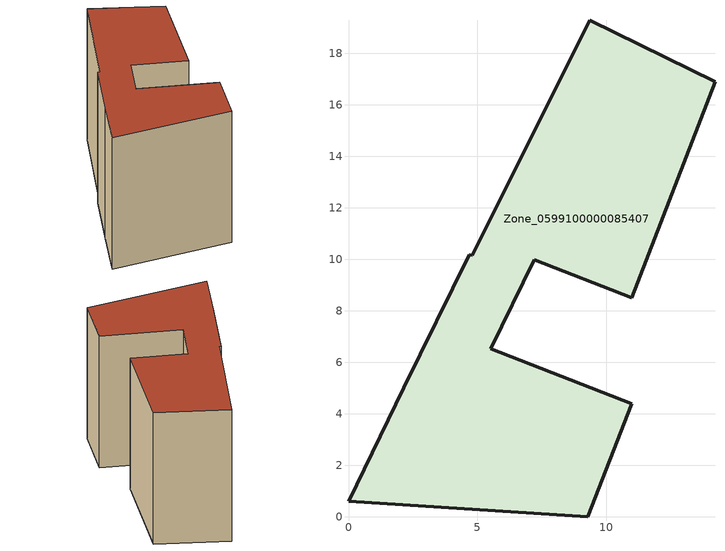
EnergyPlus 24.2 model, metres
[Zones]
Zone_0599100000085407
 floor ground (C_G): 0,0.62 2.15,5.02 4.68,10.18 4.8,10.17 9.37,19.3 14.23,16.9 10.99,8.52 7.21,9.99 5.52,6.53 11,4.39 9.29,0 z0
 wall outside (C_F): 7.21,9.99 10.99,8.52 14.23,16.9 9.37,19.3 4.8,10.17 4.68,10.18 2.15,5.02 0,0.62 9.29,0 11,4.39 5.52,6.53 7.21,9.99 z0:10.02
 roof outside (C_R): 9.29,0 11,4.39 5.52,6.53 7.21,9.99 10.99,8.52 14.23,16.9 9.37,19.3 4.8,10.17 4.68,10.18 2.15,5.02 0,0.62 z10.02
[BUILDING]
Pand.0599100000085407: North Axis=0; Terrain=City; Loads Convergence Tolerance Value=0.04; Temperature Convergence Tolerance Value=0.4; Solar Distribution=FullExterior; Maximum Number of Warmup Days=25; Minimum Number of Warmup Days=1
[Site:Location]
Rotterdam.The.Hague.AP_ZH_NLD Design_Conditions: Latitude=51.96; Longitude=4.45; Time Zone=1; Elevation=-4.5
[SITE:GROUNDTEMPERATURE:BUILDINGSURFACE]
18, 18, 18, 18, 18, 18, 18, 18, 18, 18, 18, 18
[MATERIAL] Thermal Absorptance=0.9; Solar Absorptance=0.7; Visible Absorptance=0.7
Name | Roughness | Thickness | Conductivity | Density | Specific Heat
G.TC.1946 | MediumSmooth | 0.15 | 1 | 540 | 1210
F.TC.1946 | Rough | 0.3 | 0.857143 | 1920 | 840
R.TC.1946 | MediumRough | 0.2 | 0.909091 | 1500 | 1000
[CONSTRUCTION]
C_G: G.TC.1946
C_F: F.TC.1946
C_R: R.TC.1946
[ZONE]
Zone_0599100000085407: Type=1; Multiplier=1; Ceiling Height=Autocalculate; Volume=Autocalculate; Floor Area=autocalculate; Part of Total Floor Area=Yes
[ZONEINFILTRATION:DESIGNFLOWRATE]
Infil_Zone_0599100000085407: Zone or ZoneList or Space or SpaceList=Zone_0599100000085407; Schedule=AlwaysOn; Design Flow Rate Calculation Method=Flow/Area; Flow Rate per Floor Area=0.003; Constant Term Coefficient=1; Temperature Term Coefficient=0; Velocity Term Coefficient=0; Velocity Squared Term Coefficient=0
[HVACTEMPLATE:ZONE:IDEALLOADSAIRSYSTEM]
Zone_0599100000085407: Maximum Heating Supply Air Temperature=50; Minimum Cooling Supply Air Temperature=13; Maximum Heating Supply Air Humidity Ratio=0.0156; Minimum Cooling Supply Air Humidity Ratio=0.0077; Heating Limit=NoLimit; Cooling Limit=NoLimit; Dehumidification Control Type=ConstantSensibleHeatRatio; Cooling Sensible Heat Ratio=0.7; Dehumidification Setpoint=60; Humidification Control Type=None; Humidification Setpoint=30; Outdoor Air Method=None; Outdoor Air Flow Rate per Person=0.00944; Outdoor Air Flow Rate per Zone Floor Area=0; Outdoor Air Flow Rate per Zone=0; Demand Controlled Ventilation Type=None; Outdoor Air Economizer Type=NoEconomizer; Heat Recovery Type=None; Sensible Heat Recovery Effectiveness=0.7; Latent Heat Recovery Effectiveness=0.65
[ZONECONTROL:THERMOSTAT]
ThermostatControl_Zone_0599100000085407: Zone or ZoneList=Zone_0599100000085407; Control Type Schedule=DualSetpointControlType; Control 1=Thermostat_Zone_0599100000085407; Temperature Difference Between Cutout And Setpoint=0
[THERMOSTATSETPOINT:DUALSETPOINT]
Thermostat_Zone_0599100000085407: Heating Setpoint Temperature Schedule=HeatingSetpoint_Zone_0599100000085407; Cooling Setpoint Temperature Schedule=CoolingSetpoint_Zone_0599100000085407
[SCHEDULE:COMPACT]
HeatingSetpoint_Zone_0599100000085407: Through: 12/31, For: AllDays, Until: 24:00, 21
CoolingSetpoint_Zone_0599100000085407: Through: 12/31, For: AllDays, Until: 24:00, 24
DualSetpointControlType: Through: 12/31, For: AllDays, Until: 24:00, 4
AlwaysOn: Through: 12/31, For: AllDays, Until: 24:00, 1
